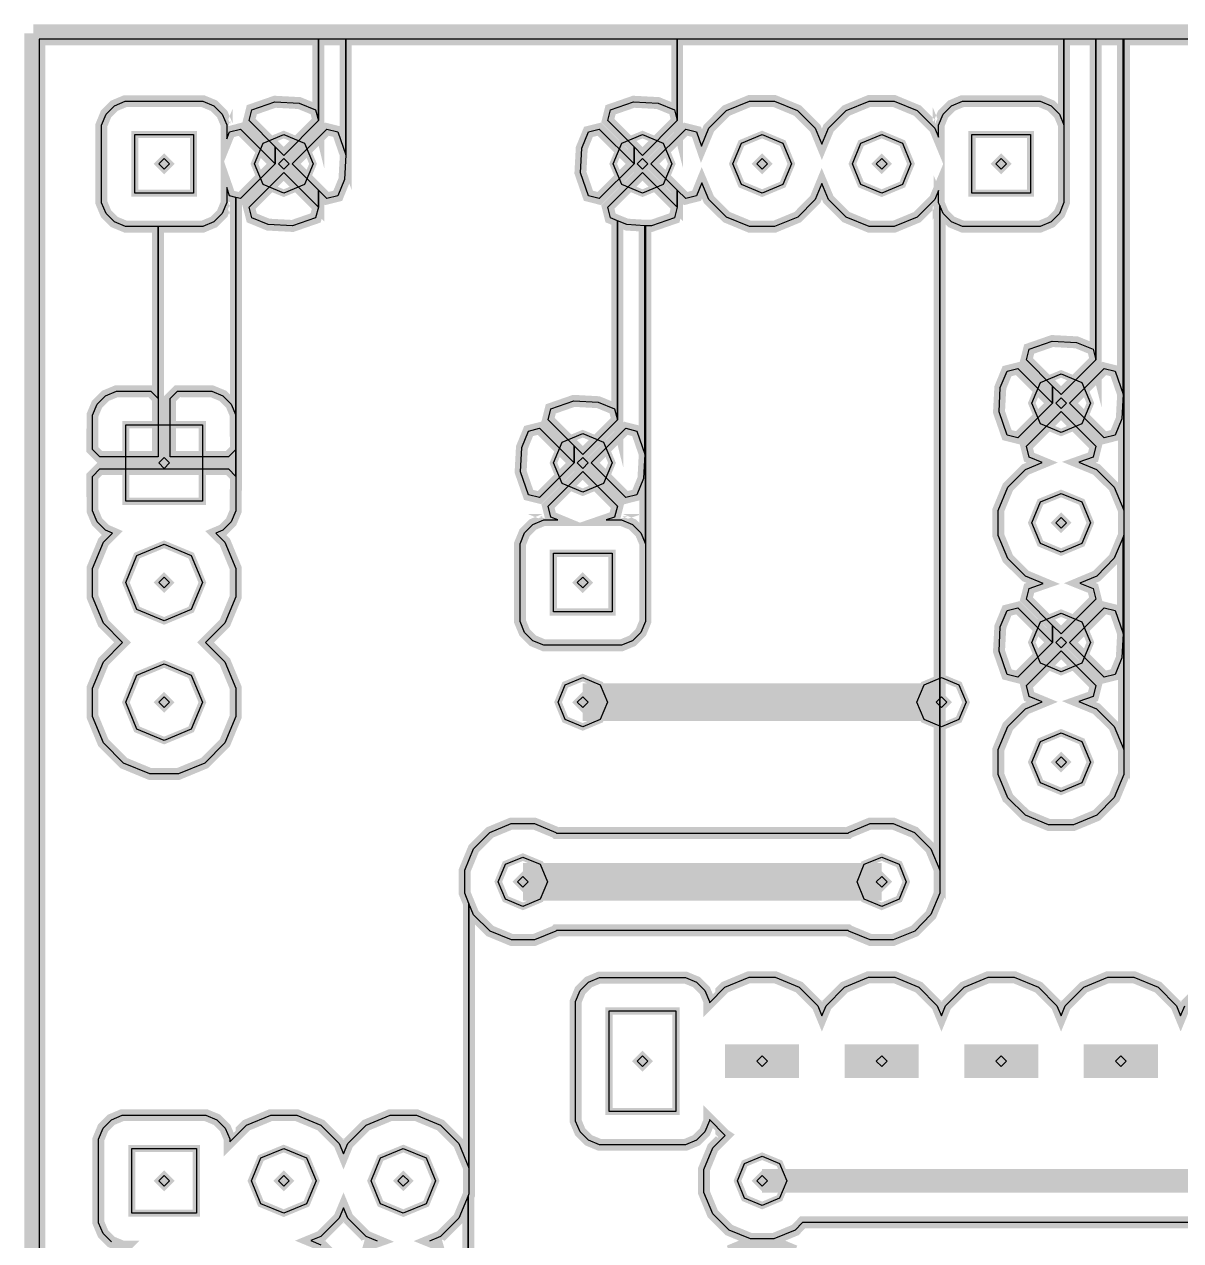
# Model space of a CAD drawing. Extents: x 0 to 6.22, y 0 to 4.04.
# Drawn here: x 0 to 0.967, y 0.968 to 1.985 of the extents above; entities that cross this region are included whole.
import ezdxf

# ---------------------------------------------------------------- set-up
doc = ezdxf.new("R2010")
doc.units = 0
doc.layers.get('0').update_dxf_attribs({"linetype": 'CONTINUOUS'})

msp = doc.modelspace()

# ---------------------------------------------------------------- linework, layer by layer
at = {"color": 0}
for points, const_width in [([(0.0076, 1.9771), (0.0076, 0.0086)], 0.015), ([(1.9761, 1.9771), (0.0076, 1.9771)], 0.015), ([(0.0705, 0.9491), (0.0845, 0.9631), (0.0821, 0.9631), (0.0729, 0.9669), (0.0659, 0.9739), (0.0621, 0.983), (0.0621, 1.0529), (0.0659, 1.0621), (0.0729, 1.0691), (0.082, 1.0729), (0.1519, 1.0729), (0.1611, 1.0691), (0.1681, 1.0621), (0.1719, 1.053), (0.1719, 1.0505), (0.1859, 1.0645), (0.2061, 1.0729), (0.2279, 1.0729), (0.2481, 1.0645), (0.2635, 1.0491), (0.267, 1.0406), (0.2705, 1.0491), (0.2859, 1.0645), (0.3061, 1.0729), (0.3279, 1.0729), (0.3481, 1.0645), (0.3635, 1.0491), (0.3719, 1.0289), (0.3719, 1.2498), (0.3684, 1.2583), (0.3684, 1.2776), (0.3758, 1.2955), (0.3894, 1.3092), (0.4073, 1.3166), (0.4266, 1.3166), (0.4445, 1.3092), (0.445, 1.3087), (0.6889, 1.3087), (0.6894, 1.3092), (0.7073, 1.3166), (0.7266, 1.3166), (0.7445, 1.3092), (0.7582, 1.2956), (0.7656, 1.2777), (0.7656, 1.8331), (0.7646, 1.8355), (0.7646, 1.8457), (0.7615, 1.8383), (0.7468, 1.8235), (0.7275, 1.8155), (0.7066, 1.8155), (0.6873, 1.8235), (0.6725, 1.8382), (0.6669, 1.8515), (0.6615, 1.8383), (0.6468, 1.8235), (0.6275, 1.8155), (0.6066, 1.8155), (0.5873, 1.8235), (0.5725, 1.8382), (0.5666, 1.8522), (0.5622, 1.8413), (0.5531, 1.839), (0.546, 1.8461), (0.546, 1.8319), (0.5437, 1.8228), (0.5244, 1.8161), (0.5194, 1.8163), (0.5194, 1.4856), (0.5156, 1.4764), (0.5086, 1.4694), (0.4995, 1.4656), (0.4346, 1.4656), (0.4254, 1.4694), (0.4184, 1.4764), (0.4146, 1.4855), (0.4146, 1.5504), (0.4184, 1.5596), (0.4254, 1.5666), (0.4345, 1.5704), (0.4461, 1.5704), (0.4403, 1.5728), (0.438, 1.5819), (0.467, 1.6109), (0.496, 1.5819), (0.4937, 1.5728), (0.4867, 1.5704), (0.4994, 1.5704), (0.5086, 1.5666), (0.5156, 1.5596), (0.5194, 1.5505), (0.5194, 1.8163), (0.5189, 1.8163), (0.5189, 1.6254), (0.5178, 1.605), (0.5122, 1.5913), (0.5031, 1.589), (0.4741, 1.618), (0.5031, 1.647), (0.5122, 1.6447), (0.5189, 1.6254), (0.5189, 1.8163), (0.504, 1.8172), (0.496, 1.8204), (0.496, 1.6541), (0.467, 1.6251), (0.4599, 1.6322), (0.4599, 1.618), (0.4309, 1.589), (0.4218, 1.5913), (0.4151, 1.6106), (0.4162, 1.631), (0.4218, 1.6447), (0.4309, 1.647), (0.4599, 1.618), (0.4599, 1.6322), (0.438, 1.6541), (0.4403, 1.6632), (0.4596, 1.6699), (0.48, 1.6688), (0.4937, 1.6632), (0.496, 1.6541), (0.496, 1.8204), (0.4903, 1.8228), (0.488, 1.8319), (0.517, 1.8609), (0.546, 1.8319), (0.546, 1.8461), (0.5241, 1.868), (0.5531, 1.897), (0.5622, 1.8947), (0.5663, 1.8828), (0.5725, 1.8977), (0.5872, 1.9125), (0.6065, 1.9205), (0.6274, 1.9205), (0.6467, 1.9125), (0.6615, 1.8978), (0.667, 1.8844), (0.6725, 1.8977), (0.6872, 1.9125), (0.7065, 1.9205), (0.7274, 1.9205), (0.7467, 1.9125), (0.7615, 1.8978), (0.7646, 1.8903), (0.7646, 1.9004), (0.7684, 1.9096), (0.7754, 1.9166), (0.7845, 1.9204), (0.8494, 1.9204), (0.8586, 1.9166), (0.8656, 1.9096), (0.8694, 1.9005), (0.8694, 1.9721), (0.546, 1.9721), (0.546, 1.9041), (0.517, 1.8751), (0.5099, 1.8822), (0.5099, 1.868), (0.4809, 1.839), (0.4718, 1.8413), (0.4651, 1.8606), (0.4662, 1.881), (0.4718, 1.8947), (0.4809, 1.897), (0.5099, 1.868), (0.5099, 1.8822), (0.488, 1.9041), (0.4903, 1.9132), (0.5096, 1.9199), (0.53, 1.9188), (0.5437, 1.9132), (0.546, 1.9041), (0.546, 1.9721), (0.2689, 1.9721), (0.2689, 1.8754), (0.2678, 1.855), (0.2622, 1.8413), (0.2531, 1.839), (0.246, 1.8461), (0.246, 1.8319), (0.2437, 1.8228), (0.2244, 1.8161), (0.204, 1.8172), (0.1903, 1.8228), (0.188, 1.8319), (0.217, 1.8609), (0.246, 1.8319), (0.246, 1.8461), (0.2241, 1.868), (0.2531, 1.897), (0.2622, 1.8947), (0.2689, 1.8754), (0.2689, 1.9721), (0.246, 1.9721), (0.246, 1.9041), (0.217, 1.8751), (0.2099, 1.8822), (0.2099, 1.868), (0.1809, 1.839), (0.177, 1.8399), (0.177, 1.6068), (0.1769, 1.5879), (0.1769, 1.578), (0.1731, 1.5689), (0.1661, 1.5619), (0.1602, 1.5594), (0.1678, 1.5519), (0.1769, 1.5299), (0.1769, 1.5061), (0.1678, 1.4841), (0.1517, 1.468), (0.1678, 1.4519), (0.1769, 1.4299), (0.1769, 1.4061), (0.1678, 1.3841), (0.1509, 1.3672), (0.1289, 1.3581), (0.1051, 1.3581), (0.0831, 1.3672), (0.0662, 1.3841), (0.0571, 1.4061), (0.0571, 1.4299), (0.0662, 1.4519), (0.0823, 1.468), (0.0662, 1.4841), (0.0571, 1.5061), (0.0571, 1.5299), (0.0662, 1.5519), (0.0737, 1.5594), (0.0679, 1.5619), (0.0609, 1.5689), (0.0571, 1.578), (0.0571, 1.5879), (0.057, 1.6068), (0.0632, 1.613), (0.1708, 1.613), (0.177, 1.6068), (0.177, 1.6292), (0.1708, 1.623), (0.122, 1.623), (0.122, 1.6718), (0.1282, 1.678), (0.1569, 1.6779), (0.1661, 1.6741), (0.1731, 1.6671), (0.1769, 1.658), (0.1769, 1.6481), (0.177, 1.6292), (0.177, 1.8399), (0.1718, 1.8413), (0.1694, 1.8482), (0.1694, 1.8356), (0.1656, 1.8264), (0.1586, 1.8194), (0.1495, 1.8156), (0.112, 1.8156), (0.112, 1.623), (0.0632, 1.623), (0.057, 1.6292), (0.0571, 1.6481), (0.0571, 1.658), (0.0609, 1.6671), (0.0679, 1.6741), (0.0771, 1.6779), (0.1058, 1.678), (0.112, 1.6718), (0.112, 1.8156), (0.0846, 1.8156), (0.0754, 1.8194), (0.0684, 1.8264), (0.0646, 1.8355), (0.0646, 1.9004), (0.0684, 1.9096), (0.0754, 1.9166), (0.0845, 1.9204), (0.1494, 1.9204), (0.1586, 1.9166), (0.1656, 1.9096), (0.1694, 1.9005), (0.1694, 1.8888), (0.1718, 1.8947), (0.1809, 1.897), (0.2099, 1.868), (0.2099, 1.8822), (0.188, 1.9041), (0.1903, 1.9132), (0.2096, 1.9199), (0.23, 1.9188), (0.2437, 1.9132), (0.246, 1.9041), (0.246, 1.9721), (0.0126, 1.9721), (0.0126, 0.0136)], 0.01), ([(0.0821, 0.9631), (0.0729, 0.9669), (0.0659, 0.9739), (0.0621, 0.983), (0.0621, 1.0529), (0.0659, 1.0621), (0.0729, 1.0691), (0.082, 1.0729), (0.1519, 1.0729), (0.1611, 1.0691), (0.1681, 1.0621), (0.1719, 1.053), (0.1719, 1.0505), (0.1859, 1.0645), (0.2061, 1.0729), (0.2279, 1.0729), (0.2481, 1.0645), (0.2635, 1.0491), (0.267, 1.0406), (0.2705, 1.0491), (0.2859, 1.0645), (0.3061, 1.0729), (0.3279, 1.0729), (0.3481, 1.0645), (0.3635, 1.0491), (0.3719, 1.0289), (0.3719, 1.2498), (0.3684, 1.2583), (0.3684, 1.2776), (0.3758, 1.2955), (0.3894, 1.3092), (0.4073, 1.3166), (0.4266, 1.3166), (0.4445, 1.3092), (0.445, 1.3087), (0.6889, 1.3087), (0.6894, 1.3092), (0.7073, 1.3166), (0.7266, 1.3166), (0.7445, 1.3092), (0.7582, 1.2956), (0.7656, 1.2777), (0.7656, 1.8331), (0.7646, 1.8355), (0.7646, 1.8457), (0.7615, 1.8383), (0.7468, 1.8235), (0.7275, 1.8155), (0.7066, 1.8155), (0.6873, 1.8235), (0.6725, 1.8382), (0.6669, 1.8515), (0.6615, 1.8383), (0.6468, 1.8235), (0.6275, 1.8155), (0.6066, 1.8155), (0.5873, 1.8235), (0.5725, 1.8382), (0.5666, 1.8522), (0.5622, 1.8413), (0.5531, 1.839), (0.546, 1.8461), (0.546, 1.8319), (0.5437, 1.8228), (0.5244, 1.8161), (0.5194, 1.8163), (0.5194, 1.4856), (0.5156, 1.4764), (0.5086, 1.4694), (0.4995, 1.4656), (0.4346, 1.4656), (0.4254, 1.4694), (0.4184, 1.4764), (0.4146, 1.4855), (0.4146, 1.5504), (0.4184, 1.5596), (0.4254, 1.5666), (0.4345, 1.5704), (0.4461, 1.5704), (0.4403, 1.5728), (0.438, 1.5819), (0.467, 1.6109), (0.496, 1.5819), (0.4937, 1.5728), (0.4867, 1.5704), (0.4994, 1.5704), (0.5086, 1.5666), (0.5156, 1.5596), (0.5194, 1.5505), (0.5194, 1.8163), (0.5189, 1.8163), (0.5189, 1.6254), (0.5178, 1.605), (0.5122, 1.5913), (0.5031, 1.589), (0.4741, 1.618), (0.5031, 1.647), (0.5122, 1.6447), (0.5189, 1.6254), (0.5189, 1.8163), (0.504, 1.8172), (0.496, 1.8204), (0.496, 1.6541), (0.467, 1.6251), (0.4599, 1.6322), (0.4599, 1.618), (0.4309, 1.589), (0.4218, 1.5913), (0.4151, 1.6106), (0.4162, 1.631), (0.4218, 1.6447), (0.4309, 1.647), (0.4599, 1.618), (0.4599, 1.6322), (0.438, 1.6541), (0.4403, 1.6632), (0.4596, 1.6699), (0.48, 1.6688), (0.4937, 1.6632), (0.496, 1.6541), (0.496, 1.8204), (0.4903, 1.8228), (0.488, 1.8319), (0.517, 1.8609), (0.546, 1.8319), (0.546, 1.8461), (0.5241, 1.868), (0.5531, 1.897), (0.5622, 1.8947), (0.5663, 1.8828), (0.5725, 1.8977), (0.5872, 1.9125), (0.6065, 1.9205), (0.6274, 1.9205), (0.6467, 1.9125), (0.6615, 1.8978), (0.667, 1.8844), (0.6725, 1.8977), (0.6872, 1.9125), (0.7065, 1.9205), (0.7274, 1.9205), (0.7467, 1.9125), (0.7615, 1.8978), (0.7646, 1.8903), (0.7646, 1.9004), (0.7684, 1.9096), (0.7754, 1.9166), (0.7845, 1.9204), (0.8494, 1.9204), (0.8586, 1.9166), (0.8656, 1.9096), (0.8694, 1.9005), (0.8694, 1.9721), (0.546, 1.9721), (0.546, 1.9041), (0.517, 1.8751), (0.5099, 1.8822), (0.5099, 1.868), (0.4809, 1.839), (0.4718, 1.8413), (0.4651, 1.8606), (0.4662, 1.881), (0.4718, 1.8947), (0.4809, 1.897), (0.5099, 1.868), (0.5099, 1.8822), (0.488, 1.9041), (0.4903, 1.9132), (0.5096, 1.9199), (0.53, 1.9188), (0.5437, 1.9132), (0.546, 1.9041), (0.546, 1.9721), (0.2689, 1.9721), (0.2689, 1.8754), (0.2678, 1.855), (0.2622, 1.8413), (0.2531, 1.839), (0.246, 1.8461), (0.246, 1.8319), (0.2437, 1.8228), (0.2244, 1.8161), (0.204, 1.8172), (0.1903, 1.8228), (0.188, 1.8319), (0.217, 1.8609), (0.246, 1.8319), (0.246, 1.8461), (0.2241, 1.868), (0.2531, 1.897), (0.2622, 1.8947), (0.2689, 1.8754), (0.2689, 1.9721), (0.246, 1.9721), (0.246, 1.9041), (0.217, 1.8751), (0.2099, 1.8822), (0.2099, 1.868), (0.1809, 1.839), (0.177, 1.8399), (0.177, 1.6068), (0.1769, 1.5879), (0.1769, 1.578), (0.1731, 1.5689), (0.1661, 1.5619), (0.1602, 1.5594), (0.1678, 1.5519), (0.1769, 1.5299), (0.1769, 1.5061), (0.1678, 1.4841), (0.1517, 1.468), (0.1678, 1.4519), (0.1769, 1.4299), (0.1769, 1.4061), (0.1678, 1.3841), (0.1509, 1.3672), (0.1289, 1.3581), (0.1051, 1.3581), (0.0831, 1.3672), (0.0662, 1.3841), (0.0571, 1.4061), (0.0571, 1.4299), (0.0662, 1.4519), (0.0823, 1.468), (0.0662, 1.4841), (0.0571, 1.5061), (0.0571, 1.5299), (0.0662, 1.5519), (0.0737, 1.5594), (0.0679, 1.5619), (0.0609, 1.5689), (0.0571, 1.578), (0.0571, 1.5879), (0.057, 1.6068), (0.0632, 1.613), (0.1708, 1.613), (0.177, 1.6068), (0.177, 1.6292), (0.1708, 1.623), (0.122, 1.623), (0.122, 1.6718), (0.1282, 1.678), (0.1569, 1.6779), (0.1661, 1.6741), (0.1731, 1.6671), (0.1769, 1.658), (0.1769, 1.6481), (0.177, 1.6292), (0.177, 1.8399), (0.1718, 1.8413), (0.1694, 1.8482), (0.1694, 1.8356), (0.1656, 1.8264), (0.1586, 1.8194), (0.1495, 1.8156), (0.112, 1.8156), (0.112, 1.623), (0.0632, 1.623), (0.057, 1.6292), (0.0571, 1.6481), (0.0571, 1.658), (0.0609, 1.6671), (0.0679, 1.6741), (0.0771, 1.6779), (0.1058, 1.678), (0.112, 1.6718), (0.112, 1.8156), (0.0846, 1.8156), (0.0754, 1.8194), (0.0684, 1.8264), (0.0646, 1.8355), (0.0646, 1.9004), (0.0684, 1.9096), (0.0754, 1.9166), (0.0845, 1.9204), (0.1494, 1.9204), (0.1586, 1.9166), (0.1656, 1.9096), (0.1694, 1.9005), (0.1694, 1.8888), (0.1718, 1.8947), (0.1809, 1.897), (0.2099, 1.868), (0.2099, 1.8822), (0.188, 1.9041), (0.1903, 1.9132), (0.2096, 1.9199), (0.23, 1.9188), (0.2437, 1.9132), (0.246, 1.9041), (0.246, 1.9721), (0.0126, 1.9721), (0.0126, 0.0136)], 0.006), ([(1.12, 1.9721), (0.9195, 1.9721), (0.9195, 1.3576), (0.9115, 1.3383), (0.8968, 1.3235), (0.8775, 1.3155), (0.8566, 1.3155), (0.8373, 1.3235), (0.8225, 1.3382), (0.8145, 1.3575), (0.8145, 1.3784), (0.8225, 1.3977), (0.8372, 1.4125), (0.8512, 1.4183), (0.8403, 1.4228), (0.838, 1.4319), (0.867, 1.4609), (0.896, 1.4319), (0.8937, 1.4228), (0.8818, 1.4186), (0.8967, 1.4125), (0.9115, 1.3978), (0.9195, 1.3785), (0.9195, 1.5576), (0.9189, 1.5561), (0.9189, 1.4754), (0.9178, 1.455), (0.9122, 1.4413), (0.9031, 1.439), (0.8741, 1.468), (0.9031, 1.497), (0.9122, 1.4947), (0.9189, 1.4754), (0.9189, 1.5561), (0.9115, 1.5383), (0.8968, 1.5235), (0.8827, 1.5176), (0.8937, 1.5132), (0.896, 1.5041), (0.867, 1.4751), (0.8599, 1.4822), (0.8599, 1.468), (0.8309, 1.439), (0.8218, 1.4413), (0.8151, 1.4606), (0.8162, 1.481), (0.8218, 1.4947), (0.8309, 1.497), (0.8599, 1.468), (0.8599, 1.4822), (0.838, 1.5041), (0.8403, 1.5132), (0.8521, 1.5173), (0.8373, 1.5235), (0.8225, 1.5382), (0.8145, 1.5575), (0.8145, 1.5784), (0.8225, 1.5977), (0.8372, 1.6125), (0.8512, 1.6183), (0.8403, 1.6228), (0.838, 1.6319), (0.867, 1.6609), (0.896, 1.6319), (0.8937, 1.6228), (0.8818, 1.6186), (0.8967, 1.6125), (0.9115, 1.5978), (0.9195, 1.5785), (0.9195, 1.9721), (0.9189, 1.9721), (0.9189, 1.6754), (0.9178, 1.655), (0.9122, 1.6413), (0.9031, 1.639), (0.8741, 1.668), (0.9031, 1.697), (0.9122, 1.6947), (0.9189, 1.6754), (0.9189, 1.9721), (0.896, 1.9721), (0.896, 1.7041), (0.867, 1.6751), (0.8599, 1.6822), (0.8599, 1.668), (0.8309, 1.639), (0.8218, 1.6413), (0.8151, 1.6606), (0.8162, 1.681), (0.8218, 1.6947), (0.8309, 1.697), (0.8599, 1.668), (0.8599, 1.6822), (0.838, 1.7041), (0.8403, 1.7132), (0.8596, 1.7199), (0.88, 1.7188), (0.8937, 1.7132), (0.896, 1.7041), (0.896, 1.9721), (0.8694, 1.9721), (0.8694, 1.8356), (0.8656, 1.8264), (0.8586, 1.8194), (0.8495, 1.8156), (0.7846, 1.8156), (0.7754, 1.8194), (0.7684, 1.8264), (0.7656, 1.8331), (0.7656, 1.2584), (0.7582, 1.2405), (0.7446, 1.2268), (0.7267, 1.2194), (0.7074, 1.2194), (0.6895, 1.2268), (0.6889, 1.2273), (0.445, 1.2273), (0.4446, 1.2268), (0.4267, 1.2194), (0.4074, 1.2194), (0.3895, 1.2268), (0.3758, 1.2404), (0.3719, 1.2498), (0.3719, 1.0071), (0.3713, 1.0056), (0.3713, 0.9259)], 0.01), ([(1.12, 1.9721), (0.9195, 1.9721), (0.9195, 1.3576), (0.9115, 1.3383), (0.8968, 1.3235), (0.8775, 1.3155), (0.8566, 1.3155), (0.8373, 1.3235), (0.8225, 1.3382), (0.8145, 1.3575), (0.8145, 1.3784), (0.8225, 1.3977), (0.8372, 1.4125), (0.8512, 1.4183), (0.8403, 1.4228), (0.838, 1.4319), (0.867, 1.4609), (0.896, 1.4319), (0.8937, 1.4228), (0.8818, 1.4186), (0.8967, 1.4125), (0.9115, 1.3978), (0.9195, 1.3785), (0.9195, 1.5576), (0.9189, 1.5561), (0.9189, 1.4754), (0.9178, 1.455), (0.9122, 1.4413), (0.9031, 1.439), (0.8741, 1.468), (0.9031, 1.497), (0.9122, 1.4947), (0.9189, 1.4754), (0.9189, 1.5561), (0.9115, 1.5383), (0.8968, 1.5235), (0.8827, 1.5176), (0.8937, 1.5132), (0.896, 1.5041), (0.867, 1.4751), (0.8599, 1.4822), (0.8599, 1.468), (0.8309, 1.439), (0.8218, 1.4413), (0.8151, 1.4606), (0.8162, 1.481), (0.8218, 1.4947), (0.8309, 1.497), (0.8599, 1.468), (0.8599, 1.4822), (0.838, 1.5041), (0.8403, 1.5132), (0.8521, 1.5173), (0.8373, 1.5235), (0.8225, 1.5382), (0.8145, 1.5575), (0.8145, 1.5784), (0.8225, 1.5977), (0.8372, 1.6125), (0.8512, 1.6183), (0.8403, 1.6228), (0.838, 1.6319), (0.867, 1.6609), (0.896, 1.6319), (0.8937, 1.6228), (0.8818, 1.6186), (0.8967, 1.6125), (0.9115, 1.5978), (0.9195, 1.5785), (0.9195, 1.9721), (0.9189, 1.9721), (0.9189, 1.6754), (0.9178, 1.655), (0.9122, 1.6413), (0.9031, 1.639), (0.8741, 1.668), (0.9031, 1.697), (0.9122, 1.6947), (0.9189, 1.6754), (0.9189, 1.9721), (0.896, 1.9721), (0.896, 1.7041), (0.867, 1.6751), (0.8599, 1.6822), (0.8599, 1.668), (0.8309, 1.639), (0.8218, 1.6413), (0.8151, 1.6606), (0.8162, 1.681), (0.8218, 1.6947), (0.8309, 1.697), (0.8599, 1.668), (0.8599, 1.6822), (0.838, 1.7041), (0.8403, 1.7132), (0.8596, 1.7199), (0.88, 1.7188), (0.8937, 1.7132), (0.896, 1.7041), (0.896, 1.9721), (0.8694, 1.9721), (0.8694, 1.8356), (0.8656, 1.8264), (0.8586, 1.8194), (0.8495, 1.8156), (0.7846, 1.8156), (0.7754, 1.8194), (0.7684, 1.8264), (0.7656, 1.8331), (0.7656, 1.2584), (0.7582, 1.2405), (0.7446, 1.2268), (0.7267, 1.2194), (0.7074, 1.2194), (0.6895, 1.2268), (0.6889, 1.2273), (0.445, 1.2273), (0.4446, 1.2268), (0.4267, 1.2194), (0.4074, 1.2194), (0.3895, 1.2268), (0.3758, 1.2404), (0.3719, 1.2498), (0.3719, 1.0071), (0.3713, 1.0056), (0.3713, 0.9259)], 0.006), ([(0.2415, 1.868), (0.2343, 1.8507), (0.217, 1.8435), (0.1997, 1.8507), (0.1925, 1.868), (0.1997, 1.8853), (0.217, 1.8925), (0.2343, 1.8853), (0.2415, 1.868)], 0.006), ([(0.5415, 1.868), (0.5343, 1.8507), (0.517, 1.8435), (0.4997, 1.8507), (0.4925, 1.868), (0.4997, 1.8853), (0.517, 1.8925), (0.5343, 1.8853), (0.5415, 1.868)], 0.006), ([(0.6415, 1.868), (0.6343, 1.8507), (0.617, 1.8435), (0.5997, 1.8507), (0.5925, 1.868), (0.5997, 1.8853), (0.617, 1.8925), (0.6343, 1.8853), (0.6415, 1.868)], 0.006), ([(0.7415, 1.868), (0.7343, 1.8507), (0.717, 1.8435), (0.6997, 1.8507), (0.6925, 1.868), (0.6997, 1.8853), (0.717, 1.8925), (0.7343, 1.8853), (0.7415, 1.868)], 0.006), ([(0.8915, 1.668), (0.8843, 1.6507), (0.867, 1.6435), (0.8497, 1.6507), (0.8425, 1.668), (0.8497, 1.6853), (0.867, 1.6925), (0.8843, 1.6853), (0.8915, 1.668)], 0.006), ([(0.4915, 1.618), (0.4843, 1.6007), (0.467, 1.5935), (0.4497, 1.6007), (0.4425, 1.618), (0.4497, 1.6353), (0.467, 1.6425), (0.4843, 1.6353), (0.4915, 1.618)], 0.006), ([(0.8915, 1.568), (0.8843, 1.5507), (0.867, 1.5435), (0.8497, 1.5507), (0.8425, 1.568), (0.8497, 1.5854), (0.867, 1.5925), (0.8843, 1.5854), (0.8915, 1.568)], 0.006), ([(0.149, 1.518), (0.1396, 1.4954), (0.117, 1.486), (0.0943, 1.4954), (0.085, 1.518), (0.0943, 1.5406), (0.117, 1.55), (0.1396, 1.5406), (0.149, 1.518)], 0.006), ([(0.8915, 1.468), (0.8843, 1.4507), (0.867, 1.4435), (0.8497, 1.4507), (0.8425, 1.468), (0.8497, 1.4853), (0.867, 1.4925), (0.8843, 1.4853), (0.8915, 1.468)], 0.006), ([(0.149, 1.418), (0.1396, 1.3954), (0.117, 1.386), (0.0943, 1.3954), (0.085, 1.418), (0.0943, 1.4406), (0.117, 1.45), (0.1396, 1.4406), (0.149, 1.418)], 0.006), ([(0.4876, 1.418), (0.4816, 1.4035), (0.467, 1.3974), (0.4524, 1.4035), (0.4464, 1.418), (0.4524, 1.4326), (0.467, 1.4386), (0.4816, 1.4326), (0.4876, 1.418)], 0.006), ([(0.767, 1.418), (0.467, 1.418)], 0.0315), ([(0.7876, 1.418), (0.7815, 1.4035), (0.767, 1.3974), (0.7524, 1.4035), (0.7464, 1.418), (0.7524, 1.4326), (0.767, 1.4386), (0.7815, 1.4326), (0.7876, 1.418)], 0.006), ([(0.8915, 1.368), (0.8843, 1.3507), (0.867, 1.3435), (0.8497, 1.3507), (0.8425, 1.368), (0.8497, 1.3853), (0.867, 1.3925), (0.8843, 1.3853), (0.8915, 1.368)], 0.006), ([(0.4376, 1.268), (0.4315, 1.2535), (0.417, 1.2474), (0.4025, 1.2535), (0.3964, 1.268), (0.4025, 1.2826), (0.417, 1.2886), (0.4315, 1.2826), (0.4376, 1.268)], 0.006), ([(0.7376, 1.268), (0.7316, 1.2535), (0.717, 1.2474), (0.7024, 1.2535), (0.6964, 1.268), (0.7024, 1.2826), (0.717, 1.2886), (0.7316, 1.2826), (0.7376, 1.268)], 0.006), ([(0.717, 1.268), (0.417, 1.268)], 0.0315), ([(1.433, 0.9832), (0.6509, 0.9832), (0.6446, 0.9768), (0.6267, 0.9694), (0.6074, 0.9694), (0.5895, 0.9768), (0.5758, 0.9904), (0.5684, 1.0083), (0.5684, 1.0276), (0.5758, 1.0455), (0.5862, 1.056), (0.5859, 1.0562), (0.5729, 1.0692), (0.5729, 1.0681), (0.5691, 1.0589), (0.5621, 1.0519), (0.553, 1.0481), (0.4811, 1.0481), (0.4719, 1.0519), (0.4649, 1.0589), (0.4611, 1.068), (0.4611, 1.1679), (0.4649, 1.1771), (0.4719, 1.1841), (0.481, 1.1879), (0.5529, 1.1879), (0.5621, 1.1841), (0.5691, 1.1771), (0.5729, 1.168), (0.5729, 1.1668), (0.5859, 1.1798), (0.6061, 1.1882), (0.6279, 1.1882), (0.6481, 1.1798), (0.6635, 1.1644), (0.667, 1.1559), (0.6705, 1.1644), (0.6859, 1.1798), (0.7061, 1.1882), (0.7279, 1.1882), (0.7481, 1.1798), (0.7635, 1.1644), (0.767, 1.1559), (0.7705, 1.1644), (0.7859, 1.1798), (0.8061, 1.1882), (0.8279, 1.1882), (0.8481, 1.1798), (0.8635, 1.1644), (0.867, 1.1559), (0.8705, 1.1644), (0.8859, 1.1798), (0.9061, 1.1882), (0.9279, 1.1882), (0.9481, 1.1798), (0.9635, 1.1644), (0.967, 1.1559), (0.9705, 1.1644), (0.9859, 1.1798)], 0.01), ([(1.433, 0.9832), (0.6509, 0.9832), (0.6446, 0.9768), (0.6267, 0.9694), (0.6074, 0.9694), (0.5895, 0.9768), (0.5758, 0.9904), (0.5684, 1.0083), (0.5684, 1.0276), (0.5758, 1.0455), (0.5862, 1.056), (0.5859, 1.0562), (0.5729, 1.0692), (0.5729, 1.0681), (0.5691, 1.0589), (0.5621, 1.0519), (0.553, 1.0481), (0.4811, 1.0481), (0.4719, 1.0519), (0.4649, 1.0589), (0.4611, 1.068), (0.4611, 1.1679), (0.4649, 1.1771), (0.4719, 1.1841), (0.481, 1.1879), (0.5529, 1.1879), (0.5621, 1.1841), (0.5691, 1.1771), (0.5729, 1.168), (0.5729, 1.1668), (0.5859, 1.1798), (0.6061, 1.1882), (0.6279, 1.1882), (0.6481, 1.1798), (0.6635, 1.1644), (0.667, 1.1559), (0.6705, 1.1644), (0.6859, 1.1798), (0.7061, 1.1882), (0.7279, 1.1882), (0.7481, 1.1798), (0.7635, 1.1644), (0.767, 1.1559), (0.7705, 1.1644), (0.7859, 1.1798), (0.8061, 1.1882), (0.8279, 1.1882), (0.8481, 1.1798), (0.8635, 1.1644), (0.867, 1.1559), (0.8705, 1.1644), (0.8859, 1.1798), (0.9061, 1.1882), (0.9279, 1.1882), (0.9481, 1.1798), (0.9635, 1.1644), (0.967, 1.1559), (0.9705, 1.1644)], 0.006), ([(0.617, 1.104), (0.617, 1.132)], 0.062), ([(0.717, 1.104), (0.717, 1.132)], 0.062), ([(0.817, 1.104), (0.817, 1.132)], 0.062), ([(0.917, 1.104), (0.917, 1.132)], 0.062), ([(0.244, 1.018), (0.2361, 0.9989), (0.217, 0.991), (0.1979, 0.9989), (0.19, 1.018), (0.1979, 1.0371), (0.217, 1.045), (0.2361, 1.0371), (0.244, 1.018)], 0.006), ([(0.344, 1.018), (0.3361, 0.9989), (0.317, 0.991), (0.2979, 0.9989), (0.29, 1.018), (0.2979, 1.0371), (0.317, 1.045), (0.3361, 1.0371), (0.344, 1.018)], 0.006), ([(0.6376, 1.018), (0.6316, 1.0035), (0.617, 0.9974), (0.6024, 1.0035), (0.5964, 1.018), (0.6024, 1.0326), (0.617, 1.0386), (0.6316, 1.0326), (0.6376, 1.018)], 0.006), ([(0.3713, 0.9259), (0.3713, 1.0056), (0.3635, 0.9869), (0.3481, 0.9715), (0.3389, 0.9677), (0.3451, 0.9652), (0.3478, 0.9558)], 0.01), ([(1.467, 1.018), (0.617, 1.018)], 0.0197), ([(0.3713, 0.9259), (0.3713, 1.0056), (0.3635, 0.9869), (0.3481, 0.9715), (0.3389, 0.9677), (0.3451, 0.9652), (0.3478, 0.9558)], 0.006), ([(0.2862, 0.9558), (0.2889, 0.9652), (0.2954, 0.9675), (0.2859, 0.9715), (0.2705, 0.9869), (0.267, 0.9953), (0.2635, 0.9869), (0.2481, 0.9715), (0.2396, 0.968), (0.2481, 0.9645), (0.2635, 0.9491)], 0.01), ([(0.2862, 0.9558), (0.2889, 0.9652), (0.2954, 0.9675), (0.2859, 0.9715), (0.2705, 0.9869), (0.267, 0.9953), (0.2635, 0.9869), (0.2481, 0.9715), (0.2396, 0.968), (0.2481, 0.9645)], 0.006), ([(0.5894, 0.9592), (0.6073, 0.9666), (0.6266, 0.9666), (0.6445, 0.9592)], 0.01), ([(0.5894, 0.9592), (0.6073, 0.9666), (0.6266, 0.9666), (0.6445, 0.9592)], 0.006)]:
    msp.add_lwpolyline(points, dxfattribs=dict(at, const_width=const_width))
for points in [[(0.0729, 0.9669), (0.0659, 0.9739), (0.0621, 0.983), (0.0621, 1.0529), (0.0659, 1.0621), (0.0729, 1.0691), (0.082, 1.0729), (0.1519, 1.0729), (0.1611, 1.0691), (0.1681, 1.0621), (0.1719, 1.053), (0.1719, 1.0505), (0.1859, 1.0645), (0.2061, 1.0729), (0.2279, 1.0729), (0.2481, 1.0645), (0.2635, 1.0491), (0.267, 1.0406), (0.2705, 1.0491), (0.2859, 1.0645), (0.3061, 1.0729), (0.3279, 1.0729), (0.3481, 1.0645), (0.3635, 1.0491), (0.3719, 1.0289), (0.3719, 1.2498), (0.3684, 1.2583), (0.3684, 1.2776), (0.3758, 1.2955), (0.3894, 1.3092), (0.4073, 1.3166), (0.4266, 1.3166), (0.4445, 1.3092), (0.445, 1.3087), (0.6889, 1.3087), (0.6894, 1.3092), (0.7073, 1.3166), (0.7266, 1.3166), (0.7445, 1.3092), (0.7582, 1.2956), (0.7656, 1.2777), (0.7656, 1.8331), (0.7646, 1.8355), (0.7646, 1.8457), (0.7615, 1.8383), (0.7468, 1.8235), (0.7275, 1.8155), (0.7066, 1.8155), (0.6873, 1.8235), (0.6725, 1.8382), (0.6669, 1.8515), (0.6615, 1.8383), (0.6468, 1.8235), (0.6275, 1.8155), (0.6066, 1.8155), (0.5873, 1.8235), (0.5725, 1.8382), (0.5666, 1.8522), (0.5622, 1.8413), (0.5531, 1.839), (0.546, 1.8461), (0.546, 1.8319), (0.5437, 1.8228), (0.5244, 1.8161), (0.5194, 1.8163), (0.5194, 1.4856), (0.5156, 1.4764), (0.5086, 1.4694), (0.4995, 1.4656), (0.4346, 1.4656), (0.4254, 1.4694), (0.4184, 1.4764), (0.4146, 1.4855), (0.4146, 1.5504), (0.4184, 1.5596), (0.4254, 1.5666), (0.4345, 1.5704), (0.4461, 1.5704), (0.4403, 1.5728), (0.438, 1.5819), (0.467, 1.6109), (0.496, 1.5819), (0.4937, 1.5728), (0.4867, 1.5704), (0.4994, 1.5704), (0.5086, 1.5666), (0.5156, 1.5596), (0.5194, 1.5505), (0.5194, 1.8163), (0.5189, 1.8163), (0.5189, 1.6254), (0.5178, 1.605), (0.5122, 1.5913), (0.5031, 1.589), (0.4741, 1.618), (0.5031, 1.647), (0.5122, 1.6447), (0.5189, 1.6254), (0.5189, 1.8163), (0.504, 1.8172), (0.496, 1.8204), (0.496, 1.6541), (0.467, 1.6251), (0.4599, 1.6322), (0.4599, 1.618), (0.4309, 1.589), (0.4218, 1.5913), (0.4151, 1.6106), (0.4162, 1.631), (0.4218, 1.6447), (0.4309, 1.647), (0.4599, 1.618), (0.4599, 1.6322), (0.438, 1.6541), (0.4403, 1.6632), (0.4596, 1.6699), (0.48, 1.6688), (0.4937, 1.6632), (0.496, 1.6541), (0.496, 1.8204), (0.4903, 1.8228), (0.488, 1.8319), (0.517, 1.8609), (0.546, 1.8319), (0.546, 1.8461), (0.5241, 1.868), (0.5531, 1.897), (0.5622, 1.8947), (0.5663, 1.8828), (0.5725, 1.8977), (0.5872, 1.9125), (0.6065, 1.9205), (0.6274, 1.9205), (0.6467, 1.9125), (0.6615, 1.8978), (0.667, 1.8844), (0.6725, 1.8977), (0.6872, 1.9125), (0.7065, 1.9205), (0.7274, 1.9205), (0.7467, 1.9125), (0.7615, 1.8978), (0.7646, 1.8903), (0.7646, 1.9004), (0.7684, 1.9096), (0.7754, 1.9166), (0.7845, 1.9204), (0.8494, 1.9204), (0.8586, 1.9166), (0.8656, 1.9096), (0.8694, 1.9005), (0.8694, 1.9721), (0.546, 1.9721), (0.546, 1.9041), (0.517, 1.8751), (0.5099, 1.8822), (0.5099, 1.868), (0.4809, 1.839), (0.4718, 1.8413), (0.4651, 1.8606), (0.4662, 1.881), (0.4718, 1.8947), (0.4809, 1.897), (0.5099, 1.868), (0.5099, 1.8822), (0.488, 1.9041), (0.4903, 1.9132), (0.5096, 1.9199), (0.53, 1.9188), (0.5437, 1.9132), (0.546, 1.9041), (0.546, 1.9721), (0.2689, 1.9721), (0.2689, 1.8754), (0.2678, 1.855), (0.2622, 1.8413), (0.2531, 1.839), (0.246, 1.8461), (0.246, 1.8319), (0.2437, 1.8228), (0.2244, 1.8161), (0.204, 1.8172), (0.1903, 1.8228), (0.188, 1.8319), (0.217, 1.8609), (0.246, 1.8319), (0.246, 1.8461), (0.2241, 1.868), (0.2531, 1.897), (0.2622, 1.8947), (0.2689, 1.8754), (0.2689, 1.9721), (0.246, 1.9721), (0.246, 1.9041), (0.217, 1.8751), (0.2099, 1.8822), (0.2099, 1.868), (0.1809, 1.839), (0.177, 1.8399), (0.177, 1.6068), (0.1769, 1.5879), (0.1769, 1.578), (0.1731, 1.5689), (0.1661, 1.5619), (0.1602, 1.5594), (0.1678, 1.5519), (0.1769, 1.5299), (0.1769, 1.5061), (0.1678, 1.4841), (0.1517, 1.468), (0.1678, 1.4519), (0.1769, 1.4299), (0.1769, 1.4061), (0.1678, 1.3841), (0.1509, 1.3672), (0.1289, 1.3581), (0.1051, 1.3581), (0.0831, 1.3672), (0.0662, 1.3841), (0.0571, 1.4061), (0.0571, 1.4299), (0.0662, 1.4519), (0.0823, 1.468), (0.0662, 1.4841), (0.0571, 1.5061), (0.0571, 1.5299), (0.0662, 1.5519), (0.0737, 1.5594), (0.0679, 1.5619), (0.0609, 1.5689), (0.0571, 1.578), (0.0571, 1.5879), (0.057, 1.6068), (0.0632, 1.613), (0.1708, 1.613), (0.177, 1.6068), (0.177, 1.6292), (0.1708, 1.623), (0.122, 1.623), (0.122, 1.6718), (0.1282, 1.678), (0.1569, 1.6779), (0.1661, 1.6741), (0.1731, 1.6671), (0.1769, 1.658), (0.1769, 1.6481), (0.177, 1.6292), (0.177, 1.8399), (0.1718, 1.8413), (0.1694, 1.8482), (0.1694, 1.8356), (0.1656, 1.8264), (0.1586, 1.8194), (0.1495, 1.8156), (0.112, 1.8156), (0.112, 1.623), (0.0632, 1.623), (0.057, 1.6292), (0.0571, 1.6481), (0.0571, 1.658), (0.0609, 1.6671), (0.0679, 1.6741), (0.0771, 1.6779), (0.1058, 1.678), (0.112, 1.6718), (0.112, 1.8156), (0.0846, 1.8156), (0.0754, 1.8194), (0.0684, 1.8264), (0.0646, 1.8355), (0.0646, 1.9004), (0.0684, 1.9096), (0.0754, 1.9166), (0.0845, 1.9204), (0.1494, 1.9204), (0.1586, 1.9166), (0.1656, 1.9096), (0.1694, 1.9005), (0.1694, 1.8888), (0.1718, 1.8947), (0.1809, 1.897), (0.2099, 1.868), (0.2099, 1.8822), (0.188, 1.9041), (0.1903, 1.9132), (0.2096, 1.9199), (0.23, 1.9188), (0.2437, 1.9132), (0.246, 1.9041), (0.246, 1.9721), (0.0126, 1.9721), (0.0126, 0.0136)], [(1.12, 1.9721), (0.9195, 1.9721), (0.9195, 1.3576), (0.9115, 1.3383), (0.8968, 1.3235), (0.8775, 1.3155), (0.8566, 1.3155), (0.8373, 1.3235), (0.8225, 1.3382), (0.8145, 1.3575), (0.8145, 1.3784), (0.8225, 1.3977), (0.8372, 1.4125), (0.8512, 1.4183), (0.8403, 1.4228), (0.838, 1.4319), (0.867, 1.4609), (0.896, 1.4319), (0.8937, 1.4228), (0.8818, 1.4186), (0.8967, 1.4125), (0.9115, 1.3978), (0.9195, 1.3785), (0.9195, 1.5576), (0.9189, 1.5561), (0.9189, 1.4754), (0.9178, 1.455), (0.9122, 1.4413), (0.9031, 1.439), (0.8741, 1.468), (0.9031, 1.497), (0.9122, 1.4947), (0.9189, 1.4754), (0.9189, 1.5561), (0.9115, 1.5383), (0.8968, 1.5235), (0.8827, 1.5176), (0.8937, 1.5132), (0.896, 1.5041), (0.867, 1.4751), (0.8599, 1.4822), (0.8599, 1.468), (0.8309, 1.439), (0.8218, 1.4413), (0.8151, 1.4606), (0.8162, 1.481), (0.8218, 1.4947), (0.8309, 1.497), (0.8599, 1.468), (0.8599, 1.4822), (0.838, 1.5041), (0.8403, 1.5132), (0.8521, 1.5173), (0.8373, 1.5235), (0.8225, 1.5382), (0.8145, 1.5575), (0.8145, 1.5784), (0.8225, 1.5977), (0.8372, 1.6125), (0.8512, 1.6183), (0.8403, 1.6228), (0.838, 1.6319), (0.867, 1.6609), (0.896, 1.6319), (0.8937, 1.6228), (0.8818, 1.6186), (0.8967, 1.6125), (0.9115, 1.5978), (0.9195, 1.5785), (0.9195, 1.9721), (0.9189, 1.9721), (0.9189, 1.6754), (0.9178, 1.655), (0.9122, 1.6413), (0.9031, 1.639), (0.8741, 1.668), (0.9031, 1.697), (0.9122, 1.6947), (0.9189, 1.6754), (0.9189, 1.9721), (0.896, 1.9721), (0.896, 1.7041), (0.867, 1.6751), (0.8599, 1.6822), (0.8599, 1.668), (0.8309, 1.639), (0.8218, 1.6413), (0.8151, 1.6606), (0.8162, 1.681), (0.8218, 1.6947), (0.8309, 1.697), (0.8599, 1.668), (0.8599, 1.6822), (0.838, 1.7041), (0.8403, 1.7132), (0.8596, 1.7199), (0.88, 1.7188), (0.8937, 1.7132), (0.896, 1.7041), (0.896, 1.9721), (0.8694, 1.9721), (0.8694, 1.8356), (0.8656, 1.8264), (0.8586, 1.8194), (0.8495, 1.8156), (0.7846, 1.8156), (0.7754, 1.8194), (0.7684, 1.8264), (0.7656, 1.8331), (0.7656, 1.2584), (0.7582, 1.2405), (0.7446, 1.2268), (0.7267, 1.2194), (0.7074, 1.2194), (0.6895, 1.2268), (0.6889, 1.2273), (0.445, 1.2273), (0.4446, 1.2268), (0.4267, 1.2194), (0.4074, 1.2194), (0.3895, 1.2268), (0.3758, 1.2404), (0.3719, 1.2498), (0.3719, 1.0071), (0.3713, 1.0056), (0.3713, 0.9259)], [(0.2415, 1.868), (0.2343, 1.8507), (0.217, 1.8435), (0.1997, 1.8507), (0.1925, 1.868), (0.1997, 1.8853), (0.217, 1.8925), (0.2343, 1.8853), (0.2415, 1.868)], [(0.5415, 1.868), (0.5343, 1.8507), (0.517, 1.8435), (0.4997, 1.8507), (0.4925, 1.868), (0.4997, 1.8853), (0.517, 1.8925), (0.5343, 1.8853), (0.5415, 1.868)], [(0.6415, 1.868), (0.6343, 1.8507), (0.617, 1.8435), (0.5997, 1.8507), (0.5925, 1.868), (0.5997, 1.8853), (0.617, 1.8925), (0.6343, 1.8853), (0.6415, 1.868)], [(0.7415, 1.868), (0.7343, 1.8507), (0.717, 1.8435), (0.6997, 1.8507), (0.6925, 1.868), (0.6997, 1.8853), (0.717, 1.8925), (0.7343, 1.8853), (0.7415, 1.868)], [(0.8915, 1.668), (0.8843, 1.6507), (0.867, 1.6435), (0.8497, 1.6507), (0.8425, 1.668), (0.8497, 1.6853), (0.867, 1.6925), (0.8843, 1.6853), (0.8915, 1.668)], [(0.4915, 1.618), (0.4843, 1.6007), (0.467, 1.5935), (0.4497, 1.6007), (0.4425, 1.618), (0.4497, 1.6353), (0.467, 1.6425), (0.4843, 1.6353), (0.4915, 1.618)], [(0.8915, 1.568), (0.8843, 1.5507), (0.867, 1.5435), (0.8497, 1.5507), (0.8425, 1.568), (0.8497, 1.5854), (0.867, 1.5925), (0.8843, 1.5854), (0.8915, 1.568)], [(0.149, 1.518), (0.1396, 1.4954), (0.117, 1.486), (0.0943, 1.4954), (0.085, 1.518), (0.0943, 1.5406), (0.117, 1.55), (0.1396, 1.5406), (0.149, 1.518)], [(0.8915, 1.468), (0.8843, 1.4507), (0.867, 1.4435), (0.8497, 1.4507), (0.8425, 1.468), (0.8497, 1.4853), (0.867, 1.4925), (0.8843, 1.4853), (0.8915, 1.468)], [(0.149, 1.418), (0.1396, 1.3954), (0.117, 1.386), (0.0943, 1.3954), (0.085, 1.418), (0.0943, 1.4406), (0.117, 1.45), (0.1396, 1.4406), (0.149, 1.418)], [(0.4876, 1.418), (0.4816, 1.4035), (0.467, 1.3974), (0.4524, 1.4035), (0.4464, 1.418), (0.4524, 1.4326), (0.467, 1.4386), (0.4816, 1.4326), (0.4876, 1.418)], [(0.7876, 1.418), (0.7815, 1.4035), (0.767, 1.3974), (0.7524, 1.4035), (0.7464, 1.418), (0.7524, 1.4326), (0.767, 1.4386), (0.7815, 1.4326), (0.7876, 1.418)], [(0.8915, 1.368), (0.8843, 1.3507), (0.867, 1.3435), (0.8497, 1.3507), (0.8425, 1.368), (0.8497, 1.3853), (0.867, 1.3925), (0.8843, 1.3853), (0.8915, 1.368)], [(0.4376, 1.268), (0.4315, 1.2535), (0.417, 1.2474), (0.4025, 1.2535), (0.3964, 1.268), (0.4025, 1.2826), (0.417, 1.2886), (0.4315, 1.2826), (0.4376, 1.268)], [(0.7376, 1.268), (0.7316, 1.2535), (0.717, 1.2474), (0.7024, 1.2535), (0.6964, 1.268), (0.7024, 1.2826), (0.717, 1.2886), (0.7316, 1.2826), (0.7376, 1.268)], [(1.433, 0.9832), (0.6509, 0.9832), (0.6446, 0.9768), (0.6267, 0.9694), (0.6074, 0.9694), (0.5895, 0.9768), (0.5758, 0.9904), (0.5684, 1.0083), (0.5684, 1.0276), (0.5758, 1.0455), (0.5862, 1.056), (0.5859, 1.0562), (0.5729, 1.0692), (0.5729, 1.0681), (0.5691, 1.0589), (0.5621, 1.0519), (0.553, 1.0481), (0.4811, 1.0481), (0.4719, 1.0519), (0.4649, 1.0589), (0.4611, 1.068), (0.4611, 1.1679), (0.4649, 1.1771), (0.4719, 1.1841), (0.481, 1.1879), (0.5529, 1.1879), (0.5621, 1.1841), (0.5691, 1.1771), (0.5729, 1.168), (0.5729, 1.1668), (0.5859, 1.1798), (0.6061, 1.1882), (0.6279, 1.1882), (0.6481, 1.1798), (0.6635, 1.1644), (0.667, 1.1559), (0.6705, 1.1644), (0.6859, 1.1798), (0.7061, 1.1882), (0.7279, 1.1882), (0.7481, 1.1798), (0.7635, 1.1644), (0.767, 1.1559), (0.7705, 1.1644), (0.7859, 1.1798), (0.8061, 1.1882), (0.8279, 1.1882), (0.8481, 1.1798), (0.8635, 1.1644), (0.867, 1.1559), (0.8705, 1.1644), (0.8859, 1.1798), (0.9061, 1.1882), (0.9279, 1.1882), (0.9481, 1.1798), (0.9635, 1.1644), (0.967, 1.1559), (0.9705, 1.1644)], [(0.244, 1.018), (0.2361, 0.9989), (0.217, 0.991), (0.1979, 0.9989), (0.19, 1.018), (0.1979, 1.0371), (0.217, 1.045), (0.2361, 1.0371), (0.244, 1.018)], [(0.344, 1.018), (0.3361, 0.9989), (0.317, 0.991), (0.2979, 0.9989), (0.29, 1.018), (0.2979, 1.0371), (0.317, 1.045), (0.3361, 1.0371), (0.344, 1.018)], [(0.6376, 1.018), (0.6316, 1.0035), (0.617, 0.9974), (0.6024, 1.0035), (0.5964, 1.018), (0.6024, 1.0326), (0.617, 1.0386), (0.6316, 1.0326), (0.6376, 1.018)], [(0.3713, 0.9259), (0.3713, 1.0056), (0.3635, 0.9869), (0.3481, 0.9715), (0.3389, 0.9677)], [(0.2954, 0.9675), (0.2859, 0.9715), (0.2705, 0.9869), (0.267, 0.9953), (0.2635, 0.9869), (0.2481, 0.9715), (0.2396, 0.968), (0.2481, 0.9645)]]:
    msp.add_lwpolyline(points, dxfattribs=at)
at = {"color": 0, "const_width": 0.006}
for points in [[(0.0925, 1.8925), (0.0925, 1.8435), (0.1415, 1.8435), (0.1415, 1.8925), (0.0925, 1.8925)], [(0.7925, 1.8925), (0.7925, 1.8435), (0.8415, 1.8435), (0.8415, 1.8925), (0.7925, 1.8925)], [(0.085, 1.65), (0.085, 1.586), (0.149, 1.586), (0.149, 1.65), (0.085, 1.65)], [(0.4425, 1.5425), (0.4425, 1.4935), (0.4915, 1.4935), (0.4915, 1.5425), (0.4425, 1.5425)], [(0.489, 1.16), (0.489, 1.076), (0.545, 1.076), (0.545, 1.16), (0.489, 1.16)], [(0.09, 1.045), (0.09, 0.991), (0.144, 0.991), (0.144, 1.045), (0.09, 1.045)]]:
    msp.add_lwpolyline(points, close=True, dxfattribs=at)
at = {"color": 0}
for points in [[(0.0925, 1.8925), (0.1415, 1.8925), (0.1415, 1.8435), (0.0925, 1.8435), (0.0925, 1.8925)], [(0.7925, 1.8925), (0.8415, 1.8925), (0.8415, 1.8435), (0.7925, 1.8435), (0.7925, 1.8925)], [(0.085, 1.65), (0.149, 1.65), (0.149, 1.586), (0.085, 1.586), (0.085, 1.65)], [(0.4425, 1.5425), (0.4915, 1.5425), (0.4915, 1.4935), (0.4425, 1.4935), (0.4425, 1.5425)], [(0.489, 1.16), (0.545, 1.16), (0.545, 1.076), (0.489, 1.076), (0.489, 1.16)], [(0.09, 1.045), (0.144, 1.045), (0.144, 0.991), (0.09, 0.991), (0.09, 1.045)]]:
    msp.add_lwpolyline(points, close=True, dxfattribs=at)
at = {"color": 7, "const_width": 0.006}
for points in [[(0.1215, 1.868), (0.117, 1.8635), (0.1125, 1.868), (0.117, 1.8725), (0.1215, 1.868)], [(0.2215, 1.868), (0.217, 1.8635), (0.2125, 1.868), (0.217, 1.8725), (0.2215, 1.868)], [(0.5215, 1.868), (0.517, 1.8635), (0.5125, 1.868), (0.517, 1.8725), (0.5215, 1.868)], [(0.6215, 1.868), (0.617, 1.8635), (0.6125, 1.868), (0.617, 1.8725), (0.6215, 1.868)], [(0.7215, 1.868), (0.717, 1.8635), (0.7125, 1.868), (0.717, 1.8725), (0.7215, 1.868)], [(0.8215, 1.868), (0.817, 1.8635), (0.8125, 1.868), (0.817, 1.8725), (0.8215, 1.868)], [(0.8715, 1.668), (0.867, 1.6635), (0.8625, 1.668), (0.867, 1.6725), (0.8715, 1.668)], [(0.1215, 1.618), (0.117, 1.6135), (0.1125, 1.618), (0.117, 1.6225), (0.1215, 1.618)], [(0.4715, 1.618), (0.467, 1.6135), (0.4625, 1.618), (0.467, 1.6225), (0.4715, 1.618)], [(0.8715, 1.568), (0.867, 1.5635), (0.8625, 1.568), (0.867, 1.5725), (0.8715, 1.568)], [(0.1215, 1.518), (0.117, 1.5135), (0.1125, 1.518), (0.117, 1.5225), (0.1215, 1.518)], [(0.4715, 1.518), (0.467, 1.5135), (0.4625, 1.518), (0.467, 1.5225), (0.4715, 1.518)], [(0.8715, 1.468), (0.867, 1.4635), (0.8625, 1.468), (0.867, 1.4725), (0.8715, 1.468)], [(0.1215, 1.418), (0.117, 1.4135), (0.1125, 1.418), (0.117, 1.4225), (0.1215, 1.418)], [(0.4715, 1.418), (0.467, 1.4135), (0.4625, 1.418), (0.467, 1.4225), (0.4715, 1.418)], [(0.7715, 1.418), (0.767, 1.4135), (0.7625, 1.418), (0.767, 1.4225), (0.7715, 1.418)], [(0.8715, 1.368), (0.867, 1.3635), (0.8625, 1.368), (0.867, 1.3725), (0.8715, 1.368)], [(0.4215, 1.268), (0.417, 1.2635), (0.4125, 1.268), (0.417, 1.2725), (0.4215, 1.268)], [(0.7215, 1.268), (0.717, 1.2635), (0.7125, 1.268), (0.717, 1.2725), (0.7215, 1.268)], [(0.5215, 1.118), (0.517, 1.1135), (0.5125, 1.118), (0.517, 1.1225), (0.5215, 1.118)], [(0.6215, 1.118), (0.617, 1.1135), (0.6125, 1.118), (0.617, 1.1225), (0.6215, 1.118)], [(0.7215, 1.118), (0.717, 1.1135), (0.7125, 1.118), (0.717, 1.1225), (0.7215, 1.118)], [(0.8215, 1.118), (0.817, 1.1135), (0.8125, 1.118), (0.817, 1.1225), (0.8215, 1.118)], [(0.9215, 1.118), (0.917, 1.1135), (0.9125, 1.118), (0.917, 1.1225), (0.9215, 1.118)], [(0.1215, 1.018), (0.117, 1.0135), (0.1125, 1.018), (0.117, 1.0225), (0.1215, 1.018)], [(0.2215, 1.018), (0.217, 1.0135), (0.2125, 1.018), (0.217, 1.0225), (0.2215, 1.018)], [(0.3215, 1.018), (0.317, 1.0135), (0.3125, 1.018), (0.317, 1.0225), (0.3215, 1.018)], [(0.6215, 1.018), (0.617, 1.0135), (0.6125, 1.018), (0.617, 1.0225), (0.6215, 1.018)]]:
    msp.add_lwpolyline(points, dxfattribs=at)
at = {"color": 7}
for points in [[(0.1215, 1.868), (0.117, 1.8635), (0.1125, 1.868), (0.117, 1.8725), (0.1215, 1.868)], [(0.2215, 1.868), (0.217, 1.8635), (0.2125, 1.868), (0.217, 1.8725), (0.2215, 1.868)], [(0.5215, 1.868), (0.517, 1.8635), (0.5125, 1.868), (0.517, 1.8725), (0.5215, 1.868)], [(0.6215, 1.868), (0.617, 1.8635), (0.6125, 1.868), (0.617, 1.8725), (0.6215, 1.868)], [(0.7215, 1.868), (0.717, 1.8635), (0.7125, 1.868), (0.717, 1.8725), (0.7215, 1.868)], [(0.8215, 1.868), (0.817, 1.8635), (0.8125, 1.868), (0.817, 1.8725), (0.8215, 1.868)], [(0.8715, 1.668), (0.867, 1.6635), (0.8625, 1.668), (0.867, 1.6725), (0.8715, 1.668)], [(0.1215, 1.618), (0.117, 1.6135), (0.1125, 1.618), (0.117, 1.6225), (0.1215, 1.618)], [(0.4715, 1.618), (0.467, 1.6135), (0.4625, 1.618), (0.467, 1.6225), (0.4715, 1.618)], [(0.8715, 1.568), (0.867, 1.5635), (0.8625, 1.568), (0.867, 1.5725), (0.8715, 1.568)], [(0.1215, 1.518), (0.117, 1.5135), (0.1125, 1.518), (0.117, 1.5225), (0.1215, 1.518)], [(0.4715, 1.518), (0.467, 1.5135), (0.4625, 1.518), (0.467, 1.5225), (0.4715, 1.518)], [(0.8715, 1.468), (0.867, 1.4635), (0.8625, 1.468), (0.867, 1.4725), (0.8715, 1.468)], [(0.1215, 1.418), (0.117, 1.4135), (0.1125, 1.418), (0.117, 1.4225), (0.1215, 1.418)], [(0.4715, 1.418), (0.467, 1.4135), (0.4625, 1.418), (0.467, 1.4225), (0.4715, 1.418)], [(0.7715, 1.418), (0.767, 1.4135), (0.7625, 1.418), (0.767, 1.4225), (0.7715, 1.418)], [(0.8715, 1.368), (0.867, 1.3635), (0.8625, 1.368), (0.867, 1.3725), (0.8715, 1.368)], [(0.4215, 1.268), (0.417, 1.2635), (0.4125, 1.268), (0.417, 1.2725), (0.4215, 1.268)], [(0.7215, 1.268), (0.717, 1.2635), (0.7125, 1.268), (0.717, 1.2725), (0.7215, 1.268)], [(0.5215, 1.118), (0.517, 1.1135), (0.5125, 1.118), (0.517, 1.1225), (0.5215, 1.118)], [(0.6215, 1.118), (0.617, 1.1135), (0.6125, 1.118), (0.617, 1.1225), (0.6215, 1.118)], [(0.7215, 1.118), (0.717, 1.1135), (0.7125, 1.118), (0.717, 1.1225), (0.7215, 1.118)], [(0.8215, 1.118), (0.817, 1.1135), (0.8125, 1.118), (0.817, 1.1225), (0.8215, 1.118)], [(0.9215, 1.118), (0.917, 1.1135), (0.9125, 1.118), (0.917, 1.1225), (0.9215, 1.118)], [(0.1215, 1.018), (0.117, 1.0135), (0.1125, 1.018), (0.117, 1.0225), (0.1215, 1.018)], [(0.2215, 1.018), (0.217, 1.0135), (0.2125, 1.018), (0.217, 1.0225), (0.2215, 1.018)], [(0.3215, 1.018), (0.317, 1.0135), (0.3125, 1.018), (0.317, 1.0225), (0.3215, 1.018)], [(0.6215, 1.018), (0.617, 1.0135), (0.6125, 1.018), (0.617, 1.0225), (0.6215, 1.018)]]:
    msp.add_lwpolyline(points, dxfattribs=at)

doc.saveas('drawing.dxf')
